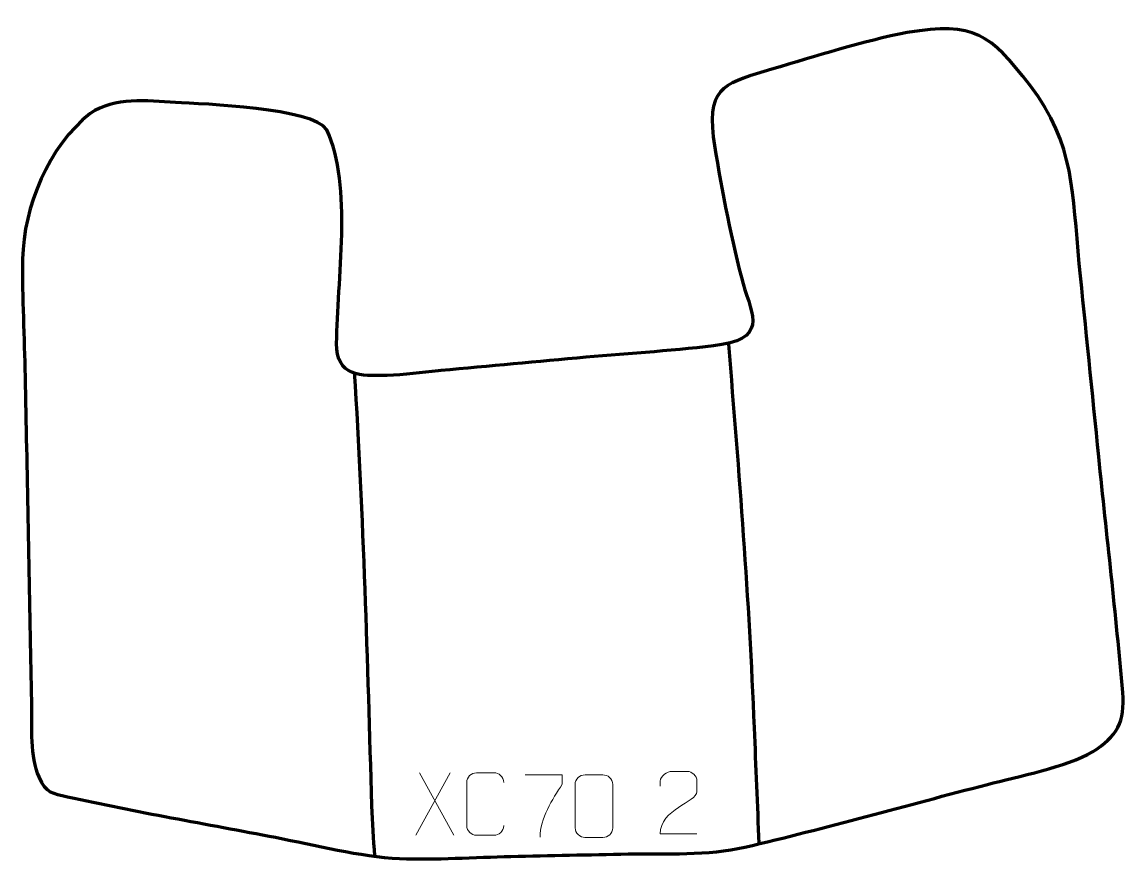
# Model space of a CAD drawing. Header units: millimetres. Extents: x 704 to 1145, y 13 to 348.
import ezdxf

# ---------------------------------------------------------------- set-up
doc = ezdxf.new("R2010")
doc.units = ezdxf.units.MM
doc.header["$MEASUREMENT"] = 0
doc.layers.add('layer 1', color=7, linetype='Continuous')
doc.layers.add('layer 2', color=7, linetype='Continuous')

msp = doc.modelspace()

# ---------------------------------------------------------------- linework, layer by layer
at = {"layer": 'layer 1', "color": 142, "lineweight": 158}
for points in [[(986.302, 219.297), (990.5242, 167.8642), (994.5339, 117.3221), (996.5957, 65.714), (996.5957, 65.714), (997.2107, 50.3216), (997.8671, 34.9307), (998.4945, 19.5387)], [(836.5937, 207.9928), (840.2167, 150.0855), (841.7755, 92.5116), (843.5141, 34.5491), (843.5141, 34.5491), (843.7144, 27.8745), (844.2476, 21.2767), (844.6471, 14.6175)]]:
    msp.add_open_spline(points, degree=3, knots=[0, 0, 0, 0, 0.33333333, 0.33333333, 0.33333333, 0.33333333, 1, 1, 1, 1], dxfattribs=at)
at = {"layer": 'layer 2', "color": 242, "lineweight": 158}
msp.add_open_spline([(707.0635, 92.2143), (706.3238, 130.2601), (705.5842, 168.3059), (704.8445, 206.3518), (704.8445, 206.3518), (704.5276, 221.8077), (703.6209, 237.9696), (703.8425, 253.3376), (703.8425, 253.3376), (704.1426, 274.1419), (714.3415, 298.4468), (730.8616, 311.4828), (730.8616, 311.4828), (740.7448, 318.2977), (753.5343, 316.4606), (764.9946, 315.9033), (764.9946, 315.9033), (776.073, 315.3181), (820.0072, 313.6545), (825.5795, 304.994), (825.5795, 304.994), (836.1272, 282.548), (829.6429, 244.4086), (829.5141, 219.5644), (829.5141, 219.5644), (829.4449, 206.2282), (839.0428, 206.3896), (849.7439, 206.7392), (849.7439, 206.7392), (856.5861, 206.9628), (863.4024, 207.8747), (870.2099, 208.5522), (870.2099, 208.5522), (870.2099, 208.5522), (871.1759, 208.6483), (871.1759, 208.6483), (871.1759, 208.6483), (890.5218, 210.4419), (909.8688, 212.2238), (929.215, 214.0141), (929.215, 214.0141), (947.0234, 215.6333), (966.0872, 216.606), (983.6707, 219.0451), (983.6707, 219.0451), (1002.7786, 222.4769), (994.9859, 232.2054), (991.4767, 245.8548), (991.4767, 245.8548), (987.0104, 264.0612), (982.9262, 283.683), (980.2517, 302.2274), (980.2517, 302.2274), (977.7413, 323.0266), (986.1955, 323.8421), (1003.745, 329.2035), (1003.745, 329.2035), (1020.9377, 334.4229), (1040.3973, 340.3697), (1057.9026, 343.9555), (1057.9026, 343.9555), (1084.9744, 348.0665), (1090.5998, 343.6726), (1107.0753, 322.705), (1107.0753, 322.705), (1125.1208, 299.1093), (1123.8976, 279.2667), (1126.7274, 251.3108), (1126.7274, 251.3108), (1129.3314, 225.5855), (1131.9345, 199.8602), (1134.5381, 174.1348), (1134.5381, 174.1348), (1137.728, 142.7269), (1141.4175, 111.2866), (1144.1397, 79.8431), (1144.1397, 79.8431), (1144.9953, 68.2419), (1141.9302, 62.2743), (1131.953, 56.1423), (1131.953, 56.1423), (1122.0102, 50.2671), (1101.7958, 46.2119), (1089.9364, 43.1491), (1089.9364, 43.1491), (1057.6949, 34.8004), (1025.2523, 25.6323), (992.8692, 18.0406), (992.8692, 18.0406), (978.1906, 14.5994), (961.2591, 15.618), (946.1687, 15.3576), (946.1687, 15.3576), (930.5413, 15.0199), (914.9138, 14.6838), (899.2864, 14.3469), (899.2864, 14.3469), (884.8942, 14.0141), (868.957, 12.9406), (854.7298, 13.5133), (854.7298, 13.5133), (838.986, 14.2425), (820.7481, 18.9168), (805.0447, 21.9827), (805.0447, 21.9827), (777.4641, 27.3081), (749.1954, 32.1089), (721.8458, 38.2355), (721.8458, 38.2355), (715.6961, 39.6131), (713.2863, 39.5494), (710.332, 46.14), (710.332, 46.14), (706.7185, 54.2013), (707.4399, 66.161), (707.4, 74.9498), (707.4, 74.9498), (707.2875, 80.7046), (707.1755, 86.4594), (707.0635, 92.2143)], degree=3, knots=[0, 0, 0, 0, 0.03225806, 0.03225806, 0.03225806, 0.03225806, 0.06451613, 0.06451613, 0.06451613, 0.06451613, 0.09677419, 0.09677419, 0.09677419, 0.09677419, 0.12903226, 0.12903226, 0.12903226, 0.12903226, 0.16129032, 0.16129032, 0.16129032, 0.16129032, 0.19354839, 0.19354839, 0.19354839, 0.19354839, 0.22580645, 0.22580645, 0.22580645, 0.22580645, 0.25806452, 0.25806452, 0.25806452, 0.25806452, 0.29032258, 0.29032258, 0.29032258, 0.29032258, 0.32258065, 0.32258065, 0.32258065, 0.32258065, 0.35483871, 0.35483871, 0.35483871, 0.35483871, 0.38709677, 0.38709677, 0.38709677, 0.38709677, 0.41935484, 0.41935484, 0.41935484, 0.41935484, 0.4516129, 0.4516129, 0.4516129, 0.4516129, 0.48387097, 0.48387097, 0.48387097, 0.48387097, 0.51612903, 0.51612903, 0.51612903, 0.51612903, 0.5483871, 0.5483871, 0.5483871, 0.5483871, 0.58064516, 0.58064516, 0.58064516, 0.58064516, 0.61290323, 0.61290323, 0.61290323, 0.61290323, 0.64516129, 0.64516129, 0.64516129, 0.64516129, 0.67741935, 0.67741935, 0.67741935, 0.67741935, 0.70967742, 0.70967742, 0.70967742, 0.70967742, 0.74193548, 0.74193548, 0.74193548, 0.74193548, 0.77419355, 0.77419355, 0.77419355, 0.77419355, 0.80645161, 0.80645161, 0.80645161, 0.80645161, 0.83870968, 0.83870968, 0.83870968, 0.83870968, 0.87096774, 0.87096774, 0.87096774, 0.87096774, 0.90322581, 0.90322581, 0.90322581, 0.90322581, 0.93548387, 0.93548387, 0.93548387, 0.93548387, 1, 1, 1, 1], dxfattribs=at)
at = {"layer": 'layer 2', "color": 250, "lineweight": 9}
for points in [[(874.9854, 47.7607), (874.9854, 47.7607), (861.2448, 22.8649), (861.2448, 22.8649)], [(862.6994, 47.7607), (862.6994, 47.7607), (876.44, 22.8072), (876.44, 22.8072)]]:
    msp.add_open_spline(points, degree=3, dxfattribs=at)
for points, knots in [([(896.4153, 26.6467), (896.2755, 24.3233), (894.5983, 22.8437), (892.4506, 22.8329), (892.4506, 22.8329), (890.1187, 22.8333), (887.7868, 22.8333), (885.4553, 22.8329), (885.4553, 22.8329), (883.5303, 22.7275), (881.5582, 24.612), (881.5694, 26.6293), (881.5694, 26.6293), (881.5698, 32.3994), (881.5698, 38.1691), (881.5694, 43.9384), (881.5694, 43.9384), (881.5736, 46.0765), (883.3203, 47.7957), (885.4727, 47.7822), (885.4727, 47.7822), (887.7984, 47.7822), (890.1245, 47.7822), (892.4506, 47.7822), (892.4506, 47.7822), (894.3972, 47.8177), (896.3886, 46.3262), (896.4153, 43.8886)], [0, 0, 0, 0, 0.125, 0.125, 0.125, 0.125, 0.25, 0.25, 0.25, 0.25, 0.375, 0.375, 0.375, 0.375, 0.5, 0.5, 0.5, 0.5, 0.625, 0.625, 0.625, 0.625, 0.75, 0.75, 0.75, 0.75, 1, 1, 1, 1]), ([(904.9998, 46.9957), (904.9998, 46.9957), (919.8159, 46.9957), (919.8159, 46.9957), (919.8159, 46.9957), (919.8156, 45.7461), (919.8156, 44.4965), (919.8159, 43.2467), (919.8159, 43.2467), (915.8215, 37.2496), (910.9063, 29.416), (910.9063, 22.0372)], [0, 0, 0, 0, 0.25, 0.25, 0.25, 0.25, 0.5, 0.5, 0.5, 0.5, 1, 1, 1, 1]), ([(928.9272, 46.9627), (931.2933, 46.9627), (933.6598, 46.9627), (936.0263, 46.9627), (936.0263, 46.9627), (938.0068, 46.9983), (940.0328, 45.504), (940.0599, 43.0619), (940.0599, 43.0619), (940.0595, 37.3045), (940.0595, 31.5467), (940.0599, 25.7885), (940.0599, 25.7885), (939.9178, 23.4609), (938.2114, 21.9786), (936.0263, 21.9678), (936.0263, 21.9678), (933.6539, 21.9682), (931.2815, 21.9682), (928.9095, 21.9678), (928.9095, 21.9678), (926.951, 21.8622), (924.9446, 23.7501), (924.956, 25.7711), (924.956, 25.7711), (924.9564, 31.5517), (924.9564, 37.332), (924.956, 43.1118), (924.956, 43.1118), (924.9603, 45.2538), (926.7374, 46.9763), (928.9272, 46.9627)], [0, 0, 0, 0, 0.11111111, 0.11111111, 0.11111111, 0.11111111, 0.22222222, 0.22222222, 0.22222222, 0.22222222, 0.33333333, 0.33333333, 0.33333333, 0.33333333, 0.44444444, 0.44444444, 0.44444444, 0.44444444, 0.55555556, 0.55555556, 0.55555556, 0.55555556, 0.66666667, 0.66666667, 0.66666667, 0.66666667, 0.77777778, 0.77777778, 0.77777778, 0.77777778, 1, 1, 1, 1]), ([(973.7218, 23.3601), (968.8074, 23.3604), (963.893, 23.3604), (958.9789, 23.3601), (958.9789, 23.3601), (958.9789, 33.2924), (973.6299, 35.9336), (973.7218, 40.2439), (973.7218, 40.2439), (973.7215, 41.668), (973.7215, 43.0917), (973.7218, 44.515), (973.7218, 44.515), (973.7049, 46.5921), (971.5821, 48.3169), (969.9111, 48.3342), (969.9111, 48.3342), (967.8379, 48.3338), (965.765, 48.3338), (963.6926, 48.3342), (963.6926, 48.3342), (961.8705, 48.3507), (959.0458, 46.5586), (958.9789, 44.465), (958.9789, 44.465), (958.9789, 44.465), (958.9789, 42.4102), (958.9789, 42.4102)], [0, 0, 0, 0, 0.125, 0.125, 0.125, 0.125, 0.25, 0.25, 0.25, 0.25, 0.375, 0.375, 0.375, 0.375, 0.5, 0.5, 0.5, 0.5, 0.625, 0.625, 0.625, 0.625, 0.75, 0.75, 0.75, 0.75, 1, 1, 1, 1])]:
    msp.add_open_spline(points, degree=3, knots=knots, dxfattribs=at)

doc.saveas('drawing.dxf')
